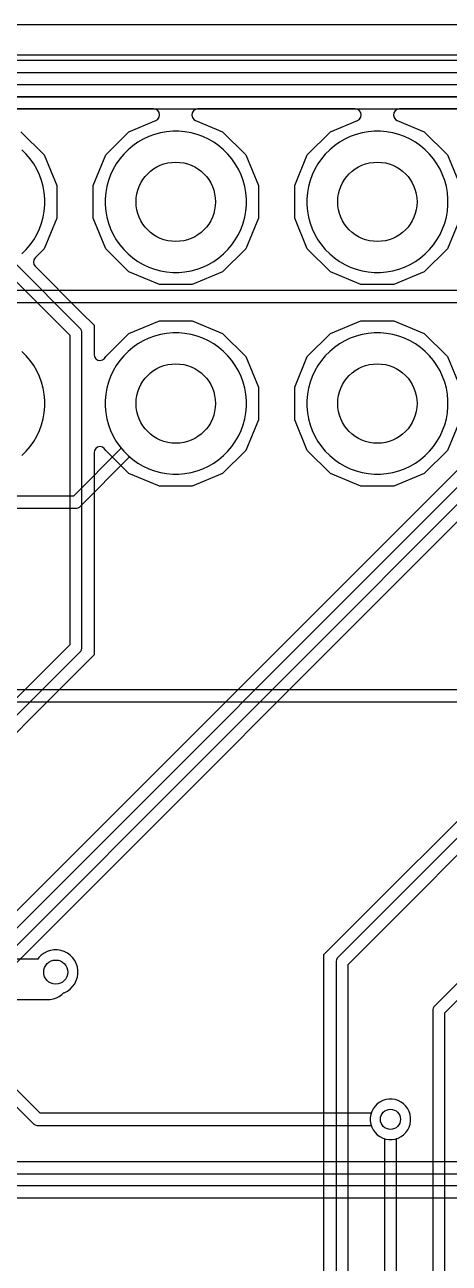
# Model space of a CAD drawing. Header units: millimetres. Extents: x 0 to 65, y 0 to 56.
# Drawn here: x 19.17 to 24.52, y 40.4 to 56 of the extents above; entities that cross this region are included whole.
import ezdxf

# ---------------------------------------------------------------- set-up
doc = ezdxf.new("R2010")
doc.units = ezdxf.units.MM

msp = doc.modelspace()

# ---------------------------------------------------------------- linework, layer by layer
at = {"layer": '16_copper'}
for points in [[(39.329, 55.55), (8.372, 55.55)], [(8.414, 55.397), (39.288, 55.397)], [(31.862, 55.093), (10.506, 55.093)], [(10.547, 54.94), (31.82, 54.94)], [(19.131, 53.114), (19.186, 53.169), (19.236, 53.228), (19.28, 53.292), (19.319, 53.359), (19.352, 53.429), (19.379, 53.502), (19.399, 53.577), (19.412, 53.654), (19.419, 53.731), (19.419, 53.809), (19.412, 53.886), (19.399, 53.963), (19.379, 54.038), (19.352, 54.111), (19.319, 54.181), (19.28, 54.248), (19.236, 54.312), (19.186, 54.371), (19.131, 54.426)], [(30.085, 52.654), (14.72, 52.654)], [(14.72, 52.502), (30.185, 52.502)], [(33.438, 41.377), (12.528, 41.377), (11.328, 42.577), (11.328, 43.903), (11.364, 43.939), (11.374, 43.956), (11.379, 43.976), (11.379, 44.416), (11.374, 44.436), (11.364, 44.453), (11.354, 44.463), (11.354, 45.93), (11.349, 45.949), (11.339, 45.967), (11.049, 46.256), (11.049, 48.626), (11.044, 48.645), (11.034, 48.662), (9.259, 50.437), (9.259, 52.119), (7.481, 52.119)], [(18.394, 49.911), (19.822, 49.911), (19.841, 49.916), (19.859, 49.926), (20.489, 50.557), (20.528, 50.524), (20.592, 50.48), (20.659, 50.441), (20.729, 50.408), (20.802, 50.381), (20.877, 50.361), (20.954, 50.348), (21.031, 50.341), (21.109, 50.341), (21.186, 50.348), (21.263, 50.361), (21.338, 50.381), (21.411, 50.408), (21.481, 50.441), (21.548, 50.48), (21.612, 50.524), (21.671, 50.574), (21.726, 50.629), (21.776, 50.688), (21.82, 50.752), (21.859, 50.819), (21.892, 50.889), (21.919, 50.962), (21.939, 51.037), (21.952, 51.114), (21.959, 51.191), (21.959, 51.269), (21.952, 51.346), (21.939, 51.423), (21.919, 51.498), (21.892, 51.571), (21.859, 51.641), (21.82, 51.708), (21.776, 51.772), (21.726, 51.831), (21.671, 51.886), (21.612, 51.936), (21.548, 51.98), (21.481, 52.019), (21.411, 52.052), (21.338, 52.079), (21.263, 52.099), (21.186, 52.112), (21.109, 52.119), (21.031, 52.119), (20.954, 52.112), (20.877, 52.099), (20.802, 52.079), (20.729, 52.052), (20.659, 52.019), (20.592, 51.98), (20.528, 51.936), (20.469, 51.886), (20.414, 51.831), (20.364, 51.772), (20.32, 51.708), (20.281, 51.641), (20.248, 51.571), (20.221, 51.498), (20.201, 51.423), (20.188, 51.346), (20.181, 51.269), (20.181, 51.191), (20.188, 51.114), (20.201, 51.037), (20.221, 50.962), (20.248, 50.889), (20.281, 50.819), (20.32, 50.752), (20.364, 50.688), (20.383, 50.666), (19.78, 50.063), (18.353, 50.063)], [(19.131, 50.574), (19.186, 50.629), (19.236, 50.688), (19.28, 50.752), (19.319, 50.819), (19.352, 50.889), (19.379, 50.962), (19.399, 51.037), (19.412, 51.114), (19.419, 51.191), (19.419, 51.269), (19.412, 51.346), (19.399, 51.423), (19.379, 51.498), (19.352, 51.571), (19.319, 51.641), (19.28, 51.708), (19.236, 51.772), (19.186, 51.831), (19.131, 51.886)], [(24.916, 47.625), (18.888, 47.625)], [(18.929, 47.473), (24.918, 47.473)], [(17.178, 43.725), (19.488, 43.725), (19.528, 43.731), (19.566, 43.744), (19.601, 43.762), (19.634, 43.785), (19.655, 43.807), (19.665, 43.81), (19.704, 43.83), (19.74, 43.856), (19.771, 43.887), (19.797, 43.923), (19.817, 43.962), (19.831, 44.004), (19.837, 44.047), (19.837, 44.091), (19.831, 44.134), (19.817, 44.176), (19.797, 44.215), (19.771, 44.251), (19.74, 44.282), (19.704, 44.308), (19.665, 44.328), (19.623, 44.342), (19.58, 44.348), (19.536, 44.348), (19.493, 44.342), (19.451, 44.328), (19.412, 44.308), (19.376, 44.282), (19.345, 44.251), (19.332, 44.233), (17.303, 44.233)], [(18.163, 43.273), (19.283, 42.154), (19.3, 42.144), (19.319, 42.139), (23.532, 42.139), (23.539, 42.117), (23.557, 42.082), (23.581, 42.049), (23.609, 42.021), (23.641, 41.998), (23.677, 41.979), (23.715, 41.967), (23.754, 41.961), (23.794, 41.961), (23.834, 41.967), (23.872, 41.979), (23.908, 41.998), (23.94, 42.021), (23.968, 42.049), (23.992, 42.082), (24.01, 42.117), (24.022, 42.155), (24.028, 42.195), (24.028, 42.235), (24.022, 42.274), (24.01, 42.312), (23.992, 42.348), (23.968, 42.38), (23.94, 42.409), (23.908, 42.432), (23.872, 42.45), (23.834, 42.463), (23.794, 42.469), (23.754, 42.469), (23.715, 42.463), (23.677, 42.45), (23.641, 42.432), (23.609, 42.409), (23.581, 42.38), (23.557, 42.348), (23.539, 42.312), (23.532, 42.291), (19.361, 42.291), (18.242, 43.41)], [(33.192, 41.681), (12.681, 41.681)], [(12.639, 41.529), (33.233, 41.529)], [(12.573, 38.024), (12.573, 41.224), (33.438, 41.224)]]:
    msp.add_lwpolyline(points, dxfattribs=at)
for points in [[(21.186, 52.888), (21.263, 52.901), (21.338, 52.921), (21.411, 52.948), (21.481, 52.981), (21.548, 53.02), (21.612, 53.064), (21.671, 53.114), (21.726, 53.169), (21.776, 53.228), (21.82, 53.292), (21.859, 53.359), (21.892, 53.429), (21.919, 53.502), (21.939, 53.577), (21.952, 53.654), (21.959, 53.731), (21.959, 53.809), (21.952, 53.886), (21.939, 53.963), (21.919, 54.038), (21.892, 54.111), (21.859, 54.181), (21.82, 54.248), (21.776, 54.312), (21.726, 54.371), (21.671, 54.426), (21.612, 54.476), (21.548, 54.52), (21.481, 54.559), (21.411, 54.592), (21.338, 54.619), (21.263, 54.639), (21.186, 54.652), (21.109, 54.659), (21.031, 54.659), (20.954, 54.652), (20.877, 54.639), (20.802, 54.619), (20.729, 54.592), (20.659, 54.559), (20.592, 54.52), (20.528, 54.476), (20.469, 54.426), (20.414, 54.371), (20.364, 54.312), (20.32, 54.248), (20.281, 54.181), (20.248, 54.111), (20.221, 54.038), (20.201, 53.963), (20.188, 53.886), (20.181, 53.809), (20.181, 53.731), (20.188, 53.654), (20.201, 53.577), (20.221, 53.502), (20.248, 53.429), (20.281, 53.359), (20.32, 53.292), (20.364, 53.228), (20.414, 53.169), (20.469, 53.114), (20.528, 53.064), (20.592, 53.02), (20.659, 52.981), (20.729, 52.948), (20.802, 52.921), (20.877, 52.901), (20.954, 52.888), (21.031, 52.881), (21.109, 52.881)], [(23.726, 52.888), (23.803, 52.901), (23.878, 52.921), (23.951, 52.948), (24.021, 52.981), (24.088, 53.02), (24.152, 53.064), (24.211, 53.114), (24.266, 53.169), (24.316, 53.228), (24.36, 53.292), (24.399, 53.359), (24.432, 53.429), (24.459, 53.502), (24.479, 53.577), (24.492, 53.654), (24.499, 53.731), (24.499, 53.809), (24.492, 53.886), (24.479, 53.963), (24.459, 54.038), (24.432, 54.111), (24.399, 54.181), (24.36, 54.248), (24.316, 54.312), (24.266, 54.371), (24.211, 54.426), (24.152, 54.476), (24.088, 54.52), (24.021, 54.559), (23.951, 54.592), (23.878, 54.619), (23.803, 54.639), (23.726, 54.652), (23.649, 54.659), (23.571, 54.659), (23.494, 54.652), (23.417, 54.639), (23.342, 54.619), (23.269, 54.592), (23.199, 54.559), (23.132, 54.52), (23.068, 54.476), (23.009, 54.426), (22.954, 54.371), (22.904, 54.312), (22.86, 54.248), (22.821, 54.181), (22.788, 54.111), (22.761, 54.038), (22.741, 53.963), (22.728, 53.886), (22.721, 53.809), (22.721, 53.731), (22.728, 53.654), (22.741, 53.577), (22.761, 53.502), (22.788, 53.429), (22.821, 53.359), (22.86, 53.292), (22.904, 53.228), (22.954, 53.169), (23.009, 53.114), (23.068, 53.064), (23.132, 53.02), (23.199, 52.981), (23.269, 52.948), (23.342, 52.921), (23.417, 52.901), (23.494, 52.888), (23.571, 52.881), (23.649, 52.881)], [(23.726, 50.348), (23.803, 50.361), (23.878, 50.381), (23.951, 50.408), (24.021, 50.441), (24.088, 50.48), (24.152, 50.524), (24.211, 50.574), (24.266, 50.629), (24.316, 50.688), (24.36, 50.752), (24.399, 50.819), (24.432, 50.889), (24.459, 50.962), (24.479, 51.037), (24.492, 51.114), (24.499, 51.191), (24.499, 51.269), (24.492, 51.346), (24.479, 51.423), (24.459, 51.498), (24.432, 51.571), (24.399, 51.641), (24.36, 51.708), (24.316, 51.772), (24.266, 51.831), (24.211, 51.886), (24.152, 51.936), (24.088, 51.98), (24.021, 52.019), (23.951, 52.052), (23.878, 52.079), (23.803, 52.099), (23.726, 52.112), (23.649, 52.119), (23.571, 52.119), (23.494, 52.112), (23.417, 52.099), (23.342, 52.079), (23.269, 52.052), (23.199, 52.019), (23.132, 51.98), (23.068, 51.936), (23.009, 51.886), (22.954, 51.831), (22.904, 51.772), (22.86, 51.708), (22.821, 51.641), (22.788, 51.571), (22.761, 51.498), (22.741, 51.423), (22.728, 51.346), (22.721, 51.269), (22.721, 51.191), (22.728, 51.114), (22.741, 51.037), (22.761, 50.962), (22.788, 50.889), (22.821, 50.819), (22.86, 50.752), (22.904, 50.688), (22.954, 50.629), (23.009, 50.574), (23.068, 50.524), (23.132, 50.48), (23.199, 50.441), (23.269, 50.408), (23.342, 50.381), (23.417, 50.361), (23.494, 50.348), (23.571, 50.341), (23.649, 50.341)]]:
    msp.add_lwpolyline(points, close=True, dxfattribs=at)
at = {"layer": '1_copper'}
for points in [[(40.078, 55.619), (7.624, 55.619)], [(7.693, 55.397), (8.934, 55.397), (9.039, 55.293), (9.064, 55.276), (9.092, 55.27), (9.312, 55.27), (9.55, 55.032), (9.55, 54.863), (9.556, 54.834), (9.574, 54.809), (9.599, 54.792), (9.629, 54.787), (9.659, 54.794), (9.68, 54.809), (10.269, 55.397), (26.765, 55.397)], [(26.68, 55.245), (10.353, 55.245), (10.334, 55.24), (10.316, 55.23), (9.54, 54.454), (9.53, 54.436), (9.525, 54.417), (9.525, 53.219), (8.96, 52.654), (8.829, 52.654)], [(8.871, 52.502), (9.002, 52.502), (9.021, 52.507), (9.038, 52.517), (9.662, 53.141), (9.672, 53.158), (9.677, 53.178), (9.677, 54.375), (10.395, 55.093), (26.638, 55.093)], [(24.651, 53.563), (24.493, 53.18), (24.2, 52.887), (23.817, 52.729), (23.403, 52.729), (23.02, 52.887), (22.727, 53.18), (22.569, 53.563), (22.569, 53.977), (22.727, 54.36), (23.02, 54.653), (23.36, 54.794), (23.385, 54.811), (23.402, 54.836), (23.407, 54.866), (23.4, 54.895), (23.382, 54.92), (23.356, 54.936), (23.331, 54.94), (21.349, 54.94), (21.32, 54.934), (21.295, 54.917), (21.278, 54.891), (21.273, 54.862), (21.28, 54.832), (21.298, 54.808), (21.32, 54.794), (21.66, 54.653), (21.953, 54.36), (22.111, 53.977), (22.111, 53.563), (21.953, 53.18), (21.66, 52.887), (21.277, 52.729), (20.863, 52.729), (20.48, 52.887), (20.187, 53.18), (20.029, 53.563), (20.029, 53.977), (20.187, 54.36), (20.48, 54.653), (20.82, 54.794), (20.845, 54.811), (20.862, 54.836), (20.867, 54.866), (20.86, 54.895), (20.842, 54.92), (20.816, 54.936), (20.791, 54.94), (18.809, 54.94)], [(25.871, 54.94), (23.889, 54.94), (23.86, 54.934), (23.835, 54.917), (23.818, 54.891), (23.813, 54.862), (23.82, 54.832), (23.838, 54.808), (23.86, 54.794), (24.2, 54.653), (24.493, 54.36), (24.651, 53.977)], [(19.12, 54.653), (19.413, 54.36), (19.571, 53.977), (19.571, 53.563), (19.413, 53.18), (19.298, 53.066), (19.282, 53.04), (19.276, 53.01), (19.283, 52.981), (19.298, 52.958), (19.884, 52.372), (20.041, 52.215), (20.041, 51.849), (20.047, 51.819), (20.064, 51.794), (20.089, 51.778), (20.119, 51.773), (20.149, 51.78), (20.173, 51.798), (20.187, 51.82), (20.48, 52.113), (20.863, 52.271), (21.277, 52.271), (21.66, 52.113), (21.953, 51.82), (22.111, 51.437), (22.111, 51.023), (21.953, 50.64), (21.66, 50.347), (21.277, 50.189), (20.863, 50.189), (20.48, 50.347), (20.187, 50.64), (20.17, 50.665), (20.145, 50.682), (20.115, 50.687), (20.085, 50.68), (20.061, 50.662), (20.045, 50.637), (20.041, 50.611), (20.041, 48.064), (18.23, 46.253)], [(19.131, 53.114), (19.186, 53.169), (19.236, 53.228), (19.28, 53.292), (19.319, 53.359), (19.352, 53.429), (19.379, 53.502), (19.399, 53.577), (19.412, 53.654), (19.419, 53.731), (19.419, 53.809), (19.412, 53.886), (19.399, 53.963), (19.379, 54.038), (19.352, 54.111), (19.319, 54.181), (19.28, 54.248), (19.236, 54.312), (19.186, 54.371), (19.131, 54.426)], [(18.875, 52.95), (19.736, 52.089), (19.736, 48.19), (18.104, 46.558)], [(18.182, 46.421), (19.873, 48.112), (19.883, 48.129), (19.888, 48.148), (19.888, 52.131), (19.883, 52.15), (19.873, 52.168), (19.016, 53.025)], [(19.131, 50.574), (19.186, 50.629), (19.236, 50.688), (19.28, 50.752), (19.319, 50.819), (19.352, 50.889), (19.379, 50.962), (19.399, 51.037), (19.412, 51.114), (19.419, 51.191), (19.419, 51.269), (19.412, 51.346), (19.399, 51.423), (19.379, 51.498), (19.352, 51.571), (19.319, 51.641), (19.28, 51.708), (19.236, 51.772), (19.186, 51.831), (19.131, 51.886)], [(25.329, 50.887), (18.409, 43.967), (17.516, 43.967), (17.497, 43.962), (17.479, 43.952), (16.398, 42.871), (16.388, 42.854), (16.383, 42.834), (16.383, 41.18), (15.27, 40.067)], [(18.368, 44.142), (25.114, 50.888)], [(15.349, 39.93), (16.52, 41.101), (16.53, 41.119), (16.535, 41.138), (16.535, 42.793), (17.558, 43.815), (18.45, 43.815), (18.47, 43.82), (18.487, 43.83), (25.403, 50.746)], [(25.336, 50.463), (18.535, 43.663)], [(22.936, 28.777), (22.936, 44.291), (25.331, 46.685)], [(25.404, 46.543), (23.104, 44.243), (23.094, 44.225), (23.089, 44.206), (23.089, 28.683)], [(23.241, 28.641), (23.241, 44.164), (25.482, 46.406)], [(25.188, 44.498), (24.323, 43.633), (24.313, 43.616), (24.308, 43.596), (24.308, 26.812), (24.313, 26.793), (24.323, 26.776), (24.947, 26.152)], [(25.025, 26.289), (24.46, 26.854), (24.46, 43.555), (25.33, 44.424)], [(23.851, 26.812), (23.851, 41.972), (23.872, 41.979), (23.908, 41.998), (23.94, 42.021), (23.968, 42.049), (23.992, 42.082), (24.01, 42.117), (24.022, 42.155), (24.028, 42.195), (24.028, 42.235), (24.022, 42.274), (24.01, 42.312), (23.992, 42.348), (23.968, 42.38), (23.94, 42.409), (23.908, 42.432), (23.872, 42.45), (23.834, 42.463), (23.794, 42.469), (23.754, 42.469), (23.715, 42.463), (23.677, 42.45), (23.641, 42.432), (23.609, 42.409), (23.581, 42.38), (23.557, 42.348), (23.539, 42.312), (23.527, 42.274), (23.52, 42.235), (23.52, 42.195), (23.527, 42.155), (23.539, 42.117), (23.557, 42.082), (23.581, 42.049), (23.609, 42.021), (23.641, 41.998), (23.677, 41.979), (23.698, 41.972), (23.698, 26.854)]]:
    msp.add_lwpolyline(points, dxfattribs=at)
for points in [[(21.186, 52.888), (21.263, 52.901), (21.338, 52.921), (21.411, 52.948), (21.481, 52.981), (21.548, 53.02), (21.612, 53.064), (21.671, 53.114), (21.726, 53.169), (21.776, 53.228), (21.82, 53.292), (21.859, 53.359), (21.892, 53.429), (21.919, 53.502), (21.939, 53.577), (21.952, 53.654), (21.959, 53.731), (21.959, 53.809), (21.952, 53.886), (21.939, 53.963), (21.919, 54.038), (21.892, 54.111), (21.859, 54.181), (21.82, 54.248), (21.776, 54.312), (21.726, 54.371), (21.671, 54.426), (21.612, 54.476), (21.548, 54.52), (21.481, 54.559), (21.411, 54.592), (21.338, 54.619), (21.263, 54.639), (21.186, 54.652), (21.109, 54.659), (21.031, 54.659), (20.954, 54.652), (20.877, 54.639), (20.802, 54.619), (20.729, 54.592), (20.659, 54.559), (20.592, 54.52), (20.528, 54.476), (20.469, 54.426), (20.414, 54.371), (20.364, 54.312), (20.32, 54.248), (20.281, 54.181), (20.248, 54.111), (20.221, 54.038), (20.201, 53.963), (20.188, 53.886), (20.181, 53.809), (20.181, 53.731), (20.188, 53.654), (20.201, 53.577), (20.221, 53.502), (20.248, 53.429), (20.281, 53.359), (20.32, 53.292), (20.364, 53.228), (20.414, 53.169), (20.469, 53.114), (20.528, 53.064), (20.592, 53.02), (20.659, 52.981), (20.729, 52.948), (20.802, 52.921), (20.877, 52.901), (20.954, 52.888), (21.031, 52.881), (21.109, 52.881)], [(23.726, 52.888), (23.803, 52.901), (23.878, 52.921), (23.951, 52.948), (24.021, 52.981), (24.088, 53.02), (24.152, 53.064), (24.211, 53.114), (24.266, 53.169), (24.316, 53.228), (24.36, 53.292), (24.399, 53.359), (24.432, 53.429), (24.459, 53.502), (24.479, 53.577), (24.492, 53.654), (24.499, 53.731), (24.499, 53.809), (24.492, 53.886), (24.479, 53.963), (24.459, 54.038), (24.432, 54.111), (24.399, 54.181), (24.36, 54.248), (24.316, 54.312), (24.266, 54.371), (24.211, 54.426), (24.152, 54.476), (24.088, 54.52), (24.021, 54.559), (23.951, 54.592), (23.878, 54.619), (23.803, 54.639), (23.726, 54.652), (23.649, 54.659), (23.571, 54.659), (23.494, 54.652), (23.417, 54.639), (23.342, 54.619), (23.269, 54.592), (23.199, 54.559), (23.132, 54.52), (23.068, 54.476), (23.009, 54.426), (22.954, 54.371), (22.904, 54.312), (22.86, 54.248), (22.821, 54.181), (22.788, 54.111), (22.761, 54.038), (22.741, 53.963), (22.728, 53.886), (22.721, 53.809), (22.721, 53.731), (22.728, 53.654), (22.741, 53.577), (22.761, 53.502), (22.788, 53.429), (22.821, 53.359), (22.86, 53.292), (22.904, 53.228), (22.954, 53.169), (23.009, 53.114), (23.068, 53.064), (23.132, 53.02), (23.199, 52.981), (23.269, 52.948), (23.342, 52.921), (23.417, 52.901), (23.494, 52.888), (23.571, 52.881), (23.649, 52.881)], [(23.403, 50.189), (23.02, 50.347), (22.727, 50.64), (22.569, 51.023), (22.569, 51.437), (22.727, 51.82), (23.02, 52.113), (23.403, 52.271), (23.817, 52.271), (24.2, 52.113), (24.493, 51.82), (24.651, 51.437), (24.651, 51.023), (24.493, 50.64), (24.2, 50.347), (23.817, 50.189)], [(21.186, 50.348), (21.263, 50.361), (21.338, 50.381), (21.411, 50.408), (21.481, 50.441), (21.548, 50.48), (21.612, 50.524), (21.671, 50.574), (21.726, 50.629), (21.776, 50.688), (21.82, 50.752), (21.859, 50.819), (21.892, 50.889), (21.919, 50.962), (21.939, 51.037), (21.952, 51.114), (21.959, 51.191), (21.959, 51.269), (21.952, 51.346), (21.939, 51.423), (21.919, 51.498), (21.892, 51.571), (21.859, 51.641), (21.82, 51.708), (21.776, 51.772), (21.726, 51.831), (21.671, 51.886), (21.612, 51.936), (21.548, 51.98), (21.481, 52.019), (21.411, 52.052), (21.338, 52.079), (21.263, 52.099), (21.186, 52.112), (21.109, 52.119), (21.031, 52.119), (20.954, 52.112), (20.877, 52.099), (20.802, 52.079), (20.729, 52.052), (20.659, 52.019), (20.592, 51.98), (20.528, 51.936), (20.469, 51.886), (20.414, 51.831), (20.364, 51.772), (20.32, 51.708), (20.281, 51.641), (20.248, 51.571), (20.221, 51.498), (20.201, 51.423), (20.188, 51.346), (20.181, 51.269), (20.181, 51.191), (20.188, 51.114), (20.201, 51.037), (20.221, 50.962), (20.248, 50.889), (20.281, 50.819), (20.32, 50.752), (20.364, 50.688), (20.414, 50.629), (20.469, 50.574), (20.528, 50.524), (20.592, 50.48), (20.659, 50.441), (20.729, 50.408), (20.802, 50.381), (20.877, 50.361), (20.954, 50.348), (21.031, 50.341), (21.109, 50.341)], [(23.726, 50.348), (23.803, 50.361), (23.878, 50.381), (23.951, 50.408), (24.021, 50.441), (24.088, 50.48), (24.152, 50.524), (24.211, 50.574), (24.266, 50.629), (24.316, 50.688), (24.36, 50.752), (24.399, 50.819), (24.432, 50.889), (24.459, 50.962), (24.479, 51.037), (24.492, 51.114), (24.499, 51.191), (24.499, 51.269), (24.492, 51.346), (24.479, 51.423), (24.459, 51.498), (24.432, 51.571), (24.399, 51.641), (24.36, 51.708), (24.316, 51.772), (24.266, 51.831), (24.211, 51.886), (24.152, 51.936), (24.088, 51.98), (24.021, 52.019), (23.951, 52.052), (23.878, 52.079), (23.803, 52.099), (23.726, 52.112), (23.649, 52.119), (23.571, 52.119), (23.494, 52.112), (23.417, 52.099), (23.342, 52.079), (23.269, 52.052), (23.199, 52.019), (23.132, 51.98), (23.068, 51.936), (23.009, 51.886), (22.954, 51.831), (22.904, 51.772), (22.86, 51.708), (22.821, 51.641), (22.788, 51.571), (22.761, 51.498), (22.741, 51.423), (22.728, 51.346), (22.721, 51.269), (22.721, 51.191), (22.728, 51.114), (22.741, 51.037), (22.761, 50.962), (22.788, 50.889), (22.821, 50.819), (22.86, 50.752), (22.904, 50.688), (22.954, 50.629), (23.009, 50.574), (23.068, 50.524), (23.132, 50.48), (23.199, 50.441), (23.269, 50.408), (23.342, 50.381), (23.417, 50.361), (23.494, 50.348), (23.571, 50.341), (23.649, 50.341)]]:
    msp.add_lwpolyline(points, close=True, dxfattribs=at)
at = {"layer": 'drills_PTH'}
for centre in [(21.07, 53.77), (23.61, 53.77), (21.07, 51.23), (23.61, 51.23)]:
    msp.add_circle(centre, 0.5, dxfattribs=at)
at = {"layer": 'drills_via_1_16'}
for centre, radius in [((19.558, 44.069), 0.152), ((23.774, 42.215), 0.127)]:
    msp.add_circle(centre, radius, dxfattribs=at)
at = {"layer": 'outline'}
msp.add_lwpolyline([(62, 56), (3, 56), (2.739, 55.989), (2.479, 55.954), (2.224, 55.898), (1.974, 55.819), (1.732, 55.719), (1.5, 55.598), (1.279, 55.457), (1.072, 55.298), (0.879, 55.121), (0.702, 54.928), (0.543, 54.721), (0.402, 54.5), (0.281, 54.268), (0.181, 54.026), (0.102, 53.776), (0.046, 53.521), (0.011, 53.261), (0, 53), (0, 38.5)], dxfattribs=at)

doc.saveas('drawing.dxf')
